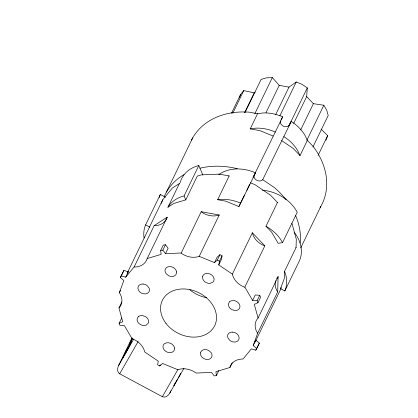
<?xml version="1.0" encoding="UTF-8"?>
<svg xmlns="http://www.w3.org/2000/svg" width="418" height="418" viewBox="0 0 418 418"><rect width="100%" height="100%" fill="white"/><g stroke="black" fill="none" stroke-linecap="round" stroke-linejoin="round"><path stroke-width="0.63" d="M121.784 302.068L118.963 308.035L122.73 321.719L119.093 323.375L119.935 325.35L124.418 325.669L132.062 338.716A17.258 13.512 25.8 0 1 144.226 350.274L144.685 351.946L158.286 361.157L157.596 364.81L159.728 365.959L162.555 363.446L177.828 369.721L179.531 369.214A17.258 13.512 25.8 0 1 196.089 373.06L211.55 372.407L214.215 375.918L216.388 375.563L218.75 370.677M276.669 278.581A17.258 13.512 25.8 0 1 278.106 276.685L277.698 291.842L257.676 333.188L253.203 345.576L256.725 348.539L255.779 350.19L251.322 348.873L243.057 359.015A17.279 13.533 25.8 0 0 230.36 366.016L229.853 367.516L215.897 371.691L216.388 375.563M291.957 223.431L296.289 239.138L296.064 247.56L284.553 271.324L284.365 278.268L280.562 288.65L284.83 290.938L299.549 260.55A36.371 28.481 25.8 0 0 300.338 243.997L299.142 240.575A36.371 28.481 25.8 0 0 294.152 232.178M293.655 123.456L306.655 96.621L307.298 87.905L302.094 84.379L296.247 81.98L288.979 87.137L275.697 114.558M257.676 333.188L256.736 331.803A17.258 13.512 25.8 0 1 258.084 318.035L254.311 304.351L257.948 302.695L257.107 300.72L252.624 300.396L244.979 287.349L243.114 286.581A17.258 13.512 25.8 0 1 232.356 274.124L218.755 264.913L219.45 261.255L222.078 255.832L219.941 254.687L217.114 257.195L214.486 262.619L199.214 256.349A17.258 13.512 25.8 0 1 182.614 254.134L180.952 253.005L165.491 253.663L162.827 250.147L160.653 250.507L161.144 254.374L147.188 258.549A17.258 13.512 25.8 0 1 135.871 266.977L133.985 267.055L125.719 277.191L121.262 275.88L120.321 277.526L123.838 280.494L119.37 292.668A17.279 13.533 25.8 0 1 120.008 306.822L118.963 307.888M222.078 255.832L221.383 259.484L218.755 264.913M161.385 203.399L162.701 199.799L172.19 188.157L179.426 183.497L167.916 207.265L173.883 203.42L185.78 199.867L197.286 176.098L201.413 174.865L219.157 174.113L229.168 175.941L217.658 199.71L225.913 201.22L238.929 206.565L255.523 172.88A36.371 28.481 25.8 0 0 235.783 168.982L231.964 169.363A36.371 28.481 25.8 0 0 218.76 174.661M239.524 97.389L240.59 94.478L243.757 90.596L254.191 92.848L255.273 92.153M325.962 140.265L327.665 135.604L321.04 129.099M256.725 348.539L259.348 343.115L255.832 340.153L255.173 341.95L281.074 288.467M131.999 337.896L118.628 365.515C117.254 368.086 116.904 372.062 119.7 373.817L162.383 396.713C165.387 398.072 168.491 395.559 169.849 392.988L183.993 368.19M144.064 237.983A36.371 28.481 25.8 0 1 145.605 224.874L160.319 194.49L165.434 197.233M120.321 277.526L123.89 270.451L128.347 271.768L125.719 277.191M121.262 275.88L123.89 270.451M127.694 272.092L162.701 199.799M166.432 192.092L192.714 137.83M119.37 292.668L120.499 290.343M134.162 266.94L154.185 225.589L167.21 217.203L147.188 258.549M119.093 323.375L121.722 317.946M167.916 207.265L169.572 204.862A36.371 28.481 25.8 0 1 184.092 195.911L198.806 165.528L202.814 174.917M160.653 250.507L163.281 245.079L165.455 244.723L168.12 248.235L165.491 253.663M162.827 250.147L165.455 244.723M231.551 113.147L240.59 94.478M232.737 113.351L243.757 90.596M126.231 350.775L122.652 358.054L128.373 348.022L131.837 340.863L126.121 350.89M132.281 338.172L129.47 344.071L132.511 338.862M131.2 342.065L128.258 348.142L123.289 356.852M244.582 112.688L254.191 92.848M244.953 112.708L261.062 79.451L266.402 77.852L272.317 77.602L279.24 85.356L288.979 87.137M181.203 253.052L201.225 211.707L219.236 214.998L199.214 256.349M254.797 113.78L272.317 77.602M273.09 136.028L260.069 130.677L250.23 128.88L257.587 113.686L262.964 112.975A36.371 28.481 25.8 0 1 282.704 116.873L254.452 174.51M265.958 112.776L279.24 85.356M279.861 115.823L296.247 81.98M159.728 365.959L160.256 364.872M238.929 206.565L244.54 194.971M246.787 190.336L249.593 184.537M214.486 262.619L217.313 260.111L219.941 254.687M254.17 175.095A4.891 3.83 25.8 0 0 256.788 180.278A4.891 3.83 25.8 0 0 262.708 179.672L291.241 121.455A36.371 28.481 25.8 0 1 305.14 135.599L307.371 140.391L313.192 146.488A72.695 56.921 25.8 0 1 320.11 207.626M288.932 125.828L307.298 87.905M169.849 392.988L170.983 390.642M174.672 383.876L173.872 385.527L177.687 378.839M179.588 375.495L180.66 373.295M300.673 129.93L313.385 103.674L306.655 96.621M232.356 274.124L252.378 232.779L264.829 245.821L244.807 287.171M306.885 140.249L323.84 105.242L313.385 103.674M281.627 140.605L293.211 148.458L300.014 155.585L307.371 140.391M262.441 190.211A36.371 28.481 25.8 0 1 280.306 195.629L283.853 197.777A36.371 28.481 25.8 0 1 297.255 212.239L282.537 242.628L278.189 243.339L271.674 232.22L265.968 226.242L277.479 202.479L270.561 195.227L254.954 184.657L250.439 182.797M312.946 146.974L328.208 115.467L326.761 110.232L323.84 105.242M318.061 155.444L327.665 135.604M252.624 300.396L255.252 294.972L259.735 295.291L260.576 297.271L257.948 302.695M257.107 300.72L259.735 295.291M229.978 367.438L232.236 362.777M258.084 318.035L278.106 276.685M280.562 288.65L281.126 287.49M253.203 345.576L255.832 340.153M300.699 247.942L320.763 206.518M255.779 350.19L259.348 343.115M118.628 365.515L133.734 339.029M119.7 373.817L138.107 341.548M281.089 119.705L282.704 116.873M253 177.31L255.523 172.88M291.241 121.455L288.984 125.41A4.891 3.83 25.8 0 1 283.064 126.017A4.891 3.83 25.8 0 1 280.447 120.833M162.383 396.713L177.885 369.538M178.235 377.794L179.275 376.054M179.228 183.789L179.426 183.497M127.124 273.267L128.347 271.768M250.23 128.88L255.607 128.169A36.371 28.481 25.8 0 1 275.347 132.067M228.761 175.983L229.168 175.941M217.658 199.71L221.07 199.365A36.371 28.481 25.8 0 1 240.81 203.268M154.185 225.589L155.893 225.626A17.258 13.512 25.8 0 0 167.21 217.203M257.587 113.686L249.17 112.149A72.695 56.921 25.8 0 0 191.501 140.103M264.829 245.821L263.136 245.235A17.258 13.512 25.8 0 1 252.378 232.779M217.313 260.111L219.45 261.255M145.605 224.874L149.874 227.162M277.103 202.249L277.479 202.479M265.968 226.242L269.14 228.165A36.371 28.481 25.8 0 1 282.537 242.628M262.708 179.672L274.292 187.525A72.695 56.921 25.8 0 1 286.142 199.747M201.225 211.707L202.636 212.788A17.258 13.512 25.8 0 0 219.236 214.998M277.698 291.842L276.758 290.458A17.258 13.512 25.8 0 1 275.697 280.718M184.092 195.911L185.78 199.867M300.014 155.585L297.783 150.788A36.371 28.481 25.8 0 0 283.885 136.649M295.934 247.195L296.064 247.56M284.553 271.324L285.619 274.386A36.371 28.481 25.8 0 1 284.83 290.938M159.258 197.578A36.371 28.481 25.8 0 1 160.319 194.49M180.127 182.671A36.371 28.481 25.8 0 1 182.431 177.169L184.291 174.473A36.371 28.481 25.8 0 1 198.806 165.528M206.706 297.726A29.077 22.765 25.8 0 1 189.803 289.747M164.138 196.721A72.695 56.921 25.8 0 1 184.004 174.604M199.992 168.208A72.695 56.921 25.8 0 1 237.414 168.731M295.688 215.725A72.695 56.921 25.8 0 1 300.155 243.062M174.515 348.089L174.478 349.359A6.009 4.708 25.8 0 1 172.179 352.175L170.857 352.573A6.009 4.708 25.8 0 1 163.37 348.56L163.015 347.259A6.009 4.708 25.8 0 1 164.253 343.873L166.672 342.776A6.009 4.708 25.8 0 1 174.154 346.788L174.515 348.089M176.553 271.956L176.093 274.38A6.009 4.708 25.8 0 1 168.47 275.634L166.134 273.665A6.009 4.708 25.8 0 1 165.084 269.856L165.507 268.701A6.009 4.708 25.8 0 1 173.136 267.452L174.426 268.325A6.009 4.708 25.8 0 1 176.553 271.956M200.525 352.844L200.488 354.114A6.009 4.708 25.8 0 0 202.615 357.745L203.906 358.618A6.009 4.708 25.8 0 0 211.534 357.364L211.957 356.209A6.009 4.708 25.8 0 0 210.907 352.405L208.572 350.436A6.009 4.708 25.8 0 0 200.948 351.69L200.525 352.844M202.563 276.711L202.887 279.281A6.009 4.708 25.8 0 0 210.374 283.294L212.788 282.197A6.009 4.708 25.8 0 0 214.032 278.806L213.671 277.51A6.009 4.708 25.8 0 0 206.189 273.492L204.862 273.889A6.009 4.708 25.8 0 0 202.563 276.711M138.353 316.729L137.569 317.69A6.009 4.708 25.8 0 0 140.526 324.619L141.974 325.214A6.009 4.708 25.8 0 0 146.274 325.032L148.15 323.37A6.009 4.708 25.8 0 0 145.192 316.436L142.235 315.569A6.009 4.708 25.8 0 0 138.353 316.729M229.675 301.739L228.892 302.7A6.009 4.708 25.8 0 0 231.849 309.628L234.806 310.501A6.009 4.708 25.8 0 0 238.694 309.341L239.477 308.38A6.009 4.708 25.8 0 0 236.515 301.446L235.068 300.85A6.009 4.708 25.8 0 0 230.767 301.033L229.675 301.739M143.076 284.031L141.613 284.094A6.009 4.708 25.8 0 0 138.311 289.878L139.037 291.116A6.009 4.708 25.8 0 0 142.82 293.682L145.798 293.896A6.009 4.708 25.8 0 0 149.095 288.112L147.329 285.776A6.009 4.708 25.8 0 0 143.076 284.031M232.711 332.111L231.248 332.174A6.009 4.708 25.8 0 0 227.946 337.958L229.717 340.289A6.009 4.708 25.8 0 0 233.965 342.034L235.433 341.976A6.009 4.708 25.8 0 0 238.73 336.187L238.004 334.949A6.009 4.708 25.8 0 0 234.221 332.388L232.711 332.111M165.941 323.307A29.077 22.765 25.8 0 0 214.131 326.771A29.077 22.765 25.8 0 0 185.493 289.026A29.077 22.765 25.8 0 0 165.941 323.307"/></g></svg>
